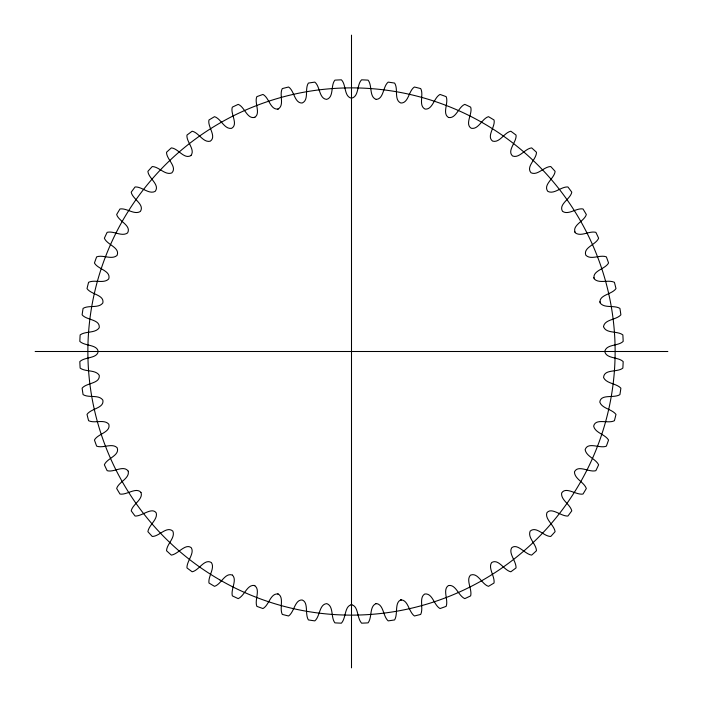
<?xml version="1.0" encoding="UTF-8"?>
<svg xmlns="http://www.w3.org/2000/svg" width="703" height="703" viewBox="0 0 703 703"><rect width="100%" height="100%" fill="white"/><g stroke="black" fill="none" stroke-linecap="round" stroke-linejoin="round"><path stroke-width="1.05" d="M604.826 351.843C606.645 358.855 618.368 356.852 623.174 361.597A271.859 271.859 0 0 1 622.858 368.082C617.559 372.652 604.009 368.697 603.569 377.59C606.557 383.794 616.232 383.232 620.881 388.17A271.859 271.859 0 0 1 619.923 394.603C614.053 398.575 600.705 393.583 599.8 402.116C602.067 408.654 611.865 408.997 615.986 414.401A271.859 271.859 0 0 1 614.404 420.702C608.253 424.076 595.538 417.828 593.648 426.15C595.151 432.934 605.002 434.217 608.552 440.025A271.859 271.859 0 0 1 606.355 446.141C599.949 448.927 587.91 441.308 585.133 449.692C586.311 456.449 595.599 458.734 598.631 464.788A271.859 271.859 0 0 1 595.854 470.667C589.246 472.715 578.13 464.314 574.465 471.845C574.404 478.866 584.026 482.056 586.337 488.471A271.859 271.859 0 0 1 582.998 494.042C576.232 495.36 565.871 486.089 561.618 493.067C560.766 500.07 570.124 504.2 571.785 510.826A271.859 271.859 0 0 1 567.91 516.046C561.179 516.529 551.477 506.81 546.89 512.751C544.649 519.13 554.157 525.009 555.106 531.653A271.859 271.859 0 0 1 550.739 536.468C543.674 536.468 536.398 525.703 530.15 531.125C527.391 537.786 536.204 543.876 536.468 550.739A271.859 271.859 0 0 1 531.653 555.106C524.869 554.201 517.672 543.111 511.81 547.655C508.058 553.191 516.397 561.231 516.046 567.91A271.859 271.859 0 0 1 510.826 571.785C503.946 570.379 498.655 558.367 491.669 562.523C487.75 568.042 495.009 576.319 494.042 582.998A271.859 271.859 0 0 1 488.471 586.337C481.731 584.29 477.961 572.084 470.456 575.159C465.72 580.116 472.328 589.307 470.667 595.854A271.859 271.859 0 0 1 464.788 598.631C458.277 595.74 455.86 584.096 448.444 585.546C442.249 589.755 448.655 599.949 446.141 606.355A271.859 271.859 0 0 1 440.025 608.552C433.918 605.257 432.617 592.972 424.814 593.982C418.698 597.383 423.733 608.332 420.702 614.404A271.859 271.859 0 0 1 414.401 615.986C408.733 611.874 408.276 600.221 401.202 599.905M191.014 155.495C184.23 159.809 178.219 148.377 171.347 147.894A271.859 271.859 0 0 0 166.532 152.261C166.339 159.265 177.666 166.813 171.796 172.929C165.135 175.557 159.089 166.752 152.261 166.532A271.859 271.859 0 0 0 147.894 171.347C148.421 178.342 160.346 184.731 155.152 191.401C148.79 194.669 141.901 186.497 135.09 186.954A271.859 271.859 0 0 0 131.215 192.174C132.436 199.09 144.976 204.318 140.372 211.462C134.317 215.215 126.742 207.868 120.002 208.958A271.859 271.859 0 0 0 116.663 214.529C118.561 221.296 131.672 225.355 127.594 232.93C121.847 237.016 113.754 230.646 107.146 232.333A271.859 271.859 0 0 0 104.369 238.212C107.084 244.908 120.38 247.518 117.049 255.444C111.733 260.075 103.051 254.53 96.645 256.859A271.859 271.859 0 0 0 94.448 262.975C97.603 269.187 111.285 270.664 108.745 278.942C103.842 283.959 94.747 279.381 88.596 282.298A271.859 271.859 0 0 0 87.014 288.599C91.021 294.592 104.483 294.733 102.858 302.923C98.701 308.705 88.886 304.812 83.077 308.397A271.859 271.859 0 0 0 82.119 314.83C86.513 320.348 100.265 319.118 99.237 327.747C95.327 333.538 85.625 330.885 80.142 334.918A271.859 271.859 0 0 0 79.826 341.403C84.94 346.289 97.084 344.277 98.174 351.5C97.084 358.741 84.949 356.702 79.826 361.597A271.859 271.859 0 0 0 80.142 368.082C85.617 372.142 95.423 369.426 99.255 375.305C100.186 383.891 86.513 382.66 82.119 388.17A271.859 271.859 0 0 0 83.077 394.603C88.868 398.214 98.798 394.251 102.866 400.139C104.404 408.276 91.021 408.408 87.014 414.401A271.859 271.859 0 0 0 88.596 420.702C94.72 423.707 104.114 418.865 108.816 424.217C111.048 432.398 97.612 433.83 94.448 440.025A271.859 271.859 0 0 0 96.645 446.141C103.033 448.558 111.988 442.732 117.137 447.706C120.151 455.57 107.084 458.11 104.369 464.788A271.859 271.859 0 0 0 107.146 470.667C113.675 472.794 123.306 464.797 128.113 470.966M604.826 351.096C606.953 343.969 618.315 346.228 623.174 341.403A271.859 271.859 0 0 0 622.858 334.918C617.445 330.691 606.513 333.811 603.64 327.018M190.794 155.679C195.768 149.792 186.172 141.874 186.954 135.09A271.859 271.859 0 0 1 192.174 131.215C198.861 132.656 203.193 142.981 210.276 141.189C216.999 136.523 207.297 126.496 208.958 120.002A271.859 271.859 0 0 1 214.529 116.663C221.058 118.719 224.38 129.554 231.621 128.333C238.677 124.273 230.048 113.464 232.333 107.146A271.859 271.859 0 0 1 238.212 104.369C244.653 106.812 247.105 119.589 254.873 117.322M254.293 117.568C261.34 113.965 254.011 102.717 256.859 96.645A271.859 271.859 0 0 1 262.975 94.448C269.1 97.568 270.251 110.028 278.019 109.062C284.82 105.415 278.968 94.589 282.298 88.596A271.859 271.859 0 0 1 288.599 87.014C294.372 90.722 294.311 103.13 302.079 103.042C309.294 100.151 304.478 88.71 308.397 83.077A271.859 271.859 0 0 1 314.83 82.119C320.199 86.39 318.934 98.622 326.614 99.395C334.153 97.322 330.454 85.362 334.918 80.142A271.859 271.859 0 0 1 341.403 79.826C346.333 84.597 343.872 96.654 351.438 98.174C359.154 96.838 356.641 84.58 361.597 79.826A271.859 271.859 0 0 1 368.082 80.142C372.449 85.423 368.987 96.742 376.043 99.369M277.747 109.15L278.353 108.965M400.525 600.037C394.427 602.902 398.135 614.141 394.603 619.923A271.859 271.859 0 0 1 388.17 620.881C382.968 616.338 383.829 604.975 376.676 603.569M375.929 603.649C369.216 606.61 372.291 617.427 368.082 622.858A271.859 271.859 0 0 1 361.597 623.174C356.843 618.034 358.592 606.434 351.843 604.826M351.096 604.826C344.426 606.531 346.14 618.025 341.403 623.174A271.859 271.859 0 0 1 334.918 622.858C330.612 617.48 333.925 606.127 326.781 603.622C319.109 604.211 320.164 616.417 314.83 620.881A271.859 271.859 0 0 1 308.397 619.923C304.707 614.15 308.845 602.313 302.079 599.958C294.698 599.773 294.372 611.909 288.599 615.986A271.859 271.859 0 0 1 282.298 614.404C279.117 608.323 284.645 596.75 277.747 593.85M35.15 351.5L667.85 351.5M376.219 99.378C383.864 99.07 382.871 86.355 388.17 82.119A271.859 271.859 0 0 1 394.603 83.077C398.522 88.71 393.706 100.151 400.921 103.042C408.689 103.13 408.628 90.722 414.401 87.014A271.859 271.859 0 0 1 420.702 88.596C424.067 94.58 418.1 105.591 425.095 109.097C432.776 109.835 433.927 97.594 440.025 94.448A271.859 271.859 0 0 1 446.141 96.645C448.909 102.91 441.862 113.341 448.496 117.48M278.353 594.035C270.427 592.708 269.117 605.283 262.975 608.552A271.859 271.859 0 0 1 256.859 606.355C254.258 599.94 260.989 589.369 254.293 585.432C247.052 584.553 244.653 595.669 238.212 598.631A271.859 271.859 0 0 1 232.333 595.854C230.628 589.316 237.412 579.966 232.438 575.107M254.873 585.678L254.345 585.458M448.549 117.498C456.098 118.869 458.426 106.909 464.788 104.369A271.859 271.859 0 0 1 470.667 107.146C472.908 113.455 464.472 124.053 471.221 128.254C478.523 129.853 481.915 118.649 488.471 116.663A271.859 271.859 0 0 1 494.042 120.002C495.677 126.487 486.125 136.391 492.627 141.118C499.728 143.184 504.121 132.603 510.826 131.215A271.859 271.859 0 0 1 516.046 135.09C517.039 141.69 506.512 150.706 512.61 156.004C519.482 158.614 524.851 148.641 531.653 147.894A271.859 271.859 0 0 1 536.468 152.261C536.635 159.238 525.589 166.585 531.037 172.78C537.637 175.926 543.902 166.637 550.739 166.532A271.859 271.859 0 0 1 555.106 171.347C554.588 178.334 542.646 184.74 547.848 191.401C554.21 194.669 561.099 186.497 567.91 186.954A271.859 271.859 0 0 1 571.785 192.174C570.546 199.063 558.244 204.186 562.523 211.331C568.463 215.452 576.267 207.78 582.998 208.958A271.859 271.859 0 0 1 586.337 214.529C584.439 221.296 571.328 225.355 575.405 232.93C581.153 237.016 589.246 230.646 595.854 232.333A271.859 271.859 0 0 1 598.631 238.212C595.898 244.864 583.015 247.394 585.81 255.189C590.836 260.4 599.984 254.389 606.355 256.859A271.859 271.859 0 0 1 608.552 262.975C605.397 269.196 591.627 270.69 594.281 278.994C599.246 283.907 608.244 279.416 614.404 282.298A271.859 271.859 0 0 1 615.986 288.599C611.97 294.627 598.279 294.759 600.204 303.081C604.589 308.564 614.079 304.891 619.923 308.397A271.859 271.859 0 0 1 620.881 314.83C616.329 320.006 605.072 319.188 603.569 326.271M232.385 575.08C224.942 572.321 221.243 584.263 214.529 586.337A271.859 271.859 0 0 1 208.958 582.998C208.009 576.328 215.188 568.103 211.375 562.558C204.38 558.287 199.063 570.388 192.174 571.785A271.859 271.859 0 0 1 186.954 567.91C186.62 561.24 194.872 553.252 191.234 547.69C185.364 543.041 178.149 554.21 171.347 555.106A271.859 271.859 0 0 1 166.532 550.739C166.796 543.876 175.609 537.786 172.85 531.125C166.602 525.695 159.326 536.477 152.261 536.468A271.859 271.859 0 0 1 147.894 531.653C148.904 524.974 157.947 519.561 156.242 512.935C151.936 506.626 141.848 516.485 135.09 516.046A271.859 271.859 0 0 1 131.215 510.826C132.621 504.165 143.456 499.367 141.031 492.478M140.934 492.337C135.951 486.845 126.716 495.281 120.002 494.042A271.859 271.859 0 0 1 116.663 488.471C118.675 481.898 129.897 478.506 128.218 471.168M574.808 231.876L575.08 232.385M593.833 277.685L593.982 278.186M599.887 301.736L600.002 302.308M351.5 35.15L351.5 667.85M604.826 351.5L604.826 351.5M401.149 599.914L400.578 600.028L401.149 599.914M376.562 603.587L376.043 603.631L376.562 603.587M351.728 604.826L351.21 604.826L351.728 604.826M603.596 326.552L603.605 326.614M219.688 579.808A263.625 263.625 0 0 0 615.125 351.5A263.625 263.625 0 0 0 219.688 123.192A263.625 263.625 0 0 0 219.688 579.808"/></g></svg>
